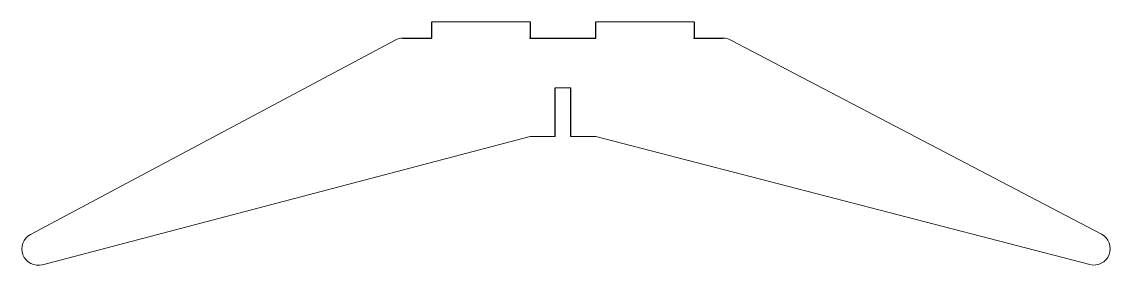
# Model space of a CAD drawing. Header units: inches. Extents: x -4.12 to 4.17, y -1.73 to 0.12.
import ezdxf

# ---------------------------------------------------------------- set-up
doc = ezdxf.new("R2010")
doc.units = ezdxf.units.IN
doc.header["$MEASUREMENT"] = 0
doc.header["$PDSIZE"] = -1
doc.layers.add('Exterior', color=1, linetype='Continuous')

msp = doc.modelspace()

# ---------------------------------------------------------------- linework, layer by layer
at = {"layer": 'Exterior', "linetype": 'Continuous', "lineweight": 15}
for p, q in [((-0.25, 0.125), (-1, 0.125)), ((1, 0.125), (0.25, 0.125)), ((-1.2776, -0.0147), (-4.0561, -1.4966)), ((4.101, -1.495), (1.2773, -0.0143)), ((-0.0585, -0.379), (0.0585, -0.379)), ((-3.9654, -1.7277), (-0.25, -0.75)), ((-0.25, -0.75), (-0.0585, -0.75)), ((0.0585, -0.75), (0.25, -0.75)), ((0.25, -0.75), (4.0115, -1.7267))]:
    msp.add_line(p, q, dxfattribs=at)
at = {"layer": 'Exterior'}
for p, q in [((-1, 0), (-1, 0.125)), ((-0.25, 0.125), (-0.25, 0)), ((0.25, 0), (0.25, 0.125)), ((1, 0.125), (1, 0)), ((-1.2188, 0), (-1, 0)), ((-0.25, 0), (0.25, 0)), ((1, 0), (1.2192, 0)), ((-0.0585, -0.75), (-0.0585, -0.379)), ((0.0585, -0.75), (0.0585, -0.379))]:
    msp.add_line(p, q, dxfattribs=at)
at = {"layer": 'Exterior', "linetype": 'Continuous', "lineweight": 15}
for centre, start, end in [((-1.2188, -0.125), 90, 118.07249), ((1.2192, -0.125), 62.32777, 90), ((-3.9972, -1.6069), 118.07249, 284.74356), ((4.0429, -1.6057), 255.44386, 62.32777)]:
    msp.add_arc(centre, 0.125, start, end, dxfattribs=at)
at = {"layer": 'Exterior'}
for p in [(-0.25, 0), (1, 0)]:
    msp.add_point(p, dxfattribs=at)

doc.saveas('drawing.dxf')
